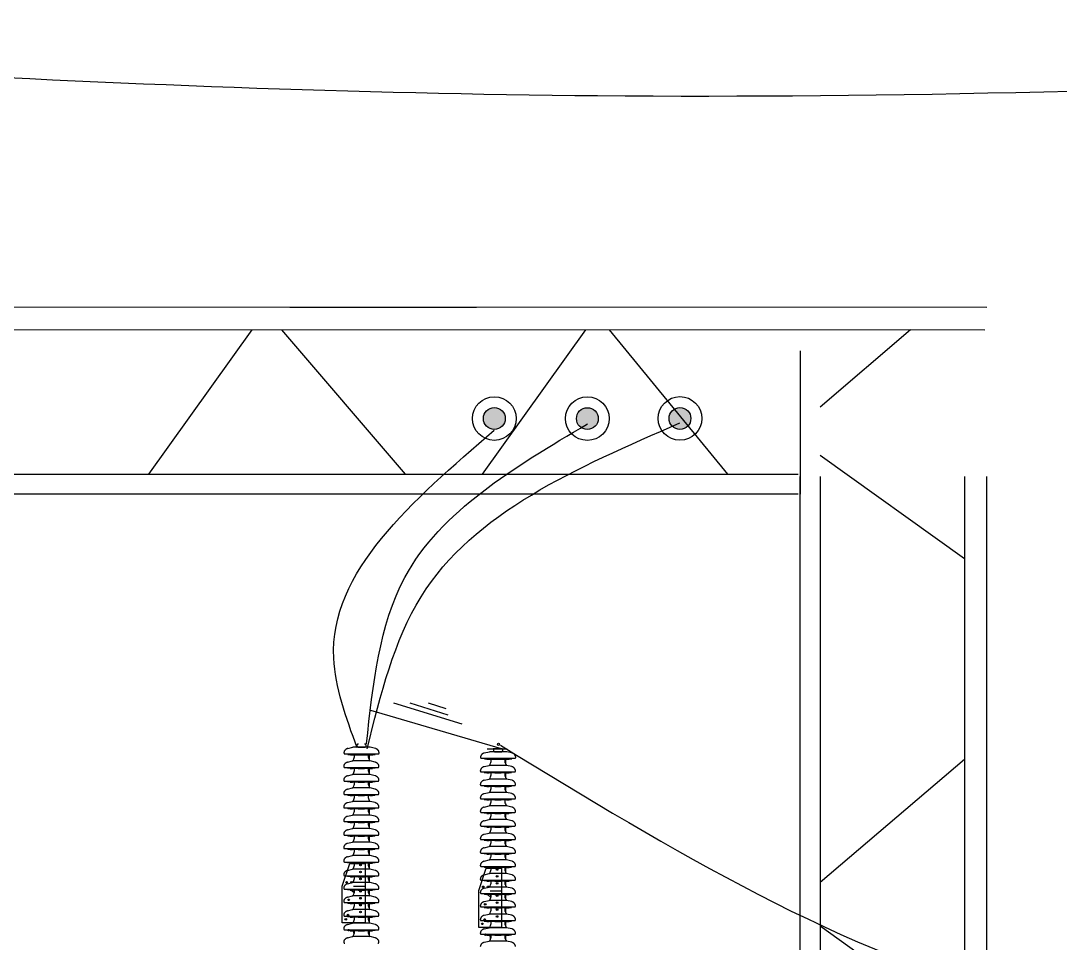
# Model space of a CAD drawing. Header units: inches. Extents: x 20.3 to 71.4, y 4.5 to 37.9.
# Drawn here: x 37.14 to 42.15, y 21.61 to 26.05 of the extents above; entities that cross this region are included whole.
import ezdxf

# ---------------------------------------------------------------- set-up
doc = ezdxf.new("R2010")
doc.units = ezdxf.units.IN
doc.header["$MEASUREMENT"] = 0
doc.linetypes.add('DASHED', pattern=[0.75, 0.5, -0.25])
doc.layers.add('DIM', color=2, linetype='Continuous')
doc.layers.add('medidas', color=3, linetype='Continuous')

msp = doc.modelspace()

# ---------------------------------------------------------------- hatches: boundary and pattern name
at = {"layer": 'DIM'}
h = msp.add_hatch(color=256, dxfattribs=at)
h.dxf.hatch_style = 1
h.paths.add_polyline_path([(39.47587, 24.13583, 1), (39.37073, 24.13583, 1)])
h = msp.add_hatch(color=256, dxfattribs=at)
h.dxf.hatch_style = 1
h.paths.add_polyline_path([(39.92438, 24.13558, 1), (39.81924, 24.13558, 1)])
h = msp.add_hatch(color=256, dxfattribs=at)
h.dxf.hatch_style = 1
h.paths.add_polyline_path([(40.37067, 24.13629, 1), (40.26553, 24.13629, 1)])

# ---------------------------------------------------------------- linework, layer by layer
at = {"color": 2}
for p, q in [((38.9374, 22.76541), (39.26629, 22.66427)), ((39.01643, 22.76541), (39.19975, 22.70767)), ((39.10504, 22.76541), (39.19002, 22.73796)), ((39.45785, 22.54367), (38.8284, 22.72819)), ((39.38915, 22.54367), (39.48516, 22.54367)), ((38.72972, 22.44869), (38.73956, 22.44869)), ((38.8232, 22.44869), (38.83486, 22.44869)), ((39.38811, 22.4273), (39.39795, 22.4273)), ((39.48159, 22.4273), (39.49325, 22.4273)), ((38.72967, 22.38301), (38.73951, 22.38301)), ((38.82315, 22.38301), (38.83481, 22.38301)), ((39.38806, 22.36162), (39.3979, 22.36162)), ((39.48154, 22.36162), (39.4932, 22.36162)), ((38.72972, 22.31828), (38.73956, 22.31828)), ((38.8232, 22.31828), (38.83486, 22.31828)), ((39.38811, 22.29689), (39.39795, 22.29689)), ((39.48159, 22.29689), (39.49325, 22.29689)), ((38.72972, 22.25356), (38.73956, 22.25356)), ((38.8232, 22.25356), (38.83486, 22.25356)), ((39.38811, 22.23217), (39.39795, 22.23217)), ((39.48159, 22.23217), (39.49325, 22.23217)), ((38.72972, 22.18788), (38.73956, 22.18788)), ((38.8232, 22.18788), (38.83486, 22.18788)), ((39.38811, 22.16649), (39.39795, 22.16649)), ((39.48159, 22.16649), (39.49325, 22.16649)), ((38.72967, 22.12221), (38.73951, 22.12221)), ((38.82315, 22.12221), (38.83481, 22.12221)), ((39.38806, 22.10081), (39.3979, 22.10081)), ((39.48154, 22.10081), (39.4932, 22.10081)), ((38.72972, 22.05748), (38.73956, 22.05748)), ((38.8232, 22.05748), (38.83486, 22.05748)), ((39.38811, 22.03609), (39.39795, 22.03609)), ((39.48159, 22.03609), (39.49325, 22.03609)), ((38.72972, 21.99275), (38.73956, 21.99275)), ((38.8232, 21.99275), (38.83486, 21.99275)), ((39.38811, 21.97136), (39.39795, 21.97136)), ((39.48159, 21.97136), (39.49325, 21.97136)), ((38.72967, 21.92708), (38.73951, 21.92708)), ((38.82315, 21.92708), (38.83481, 21.92708)), ((39.38806, 21.90569), (39.3979, 21.90569)), ((39.48154, 21.90569), (39.4932, 21.90569)), ((38.72972, 21.86235), (38.73956, 21.86235)), ((38.74835, 21.8487), (38.73169, 21.86235)), ((38.74491, 21.8806), (38.80001, 21.8806)), ((38.8232, 21.86235), (38.83486, 21.86235)), ((39.4033, 21.85921), (39.4584, 21.85921)), ((38.72972, 21.79763), (38.73956, 21.79763)), ((38.8232, 21.79763), (38.83486, 21.79763)), ((39.38811, 21.84096), (39.39795, 21.84096)), ((39.40674, 21.82731), (39.39008, 21.84096)), ((39.48159, 21.84096), (39.49325, 21.84096)), ((39.38811, 21.77624), (39.39795, 21.77624)), ((39.48159, 21.77624), (39.49325, 21.77624)), ((38.72972, 21.73195), (38.73956, 21.73195)), ((38.8232, 21.73195), (38.83486, 21.73195)), ((39.38811, 21.71056), (39.39795, 21.71056)), ((39.48159, 21.71056), (39.49325, 21.71056)), ((38.72967, 21.66627), (38.73951, 21.66627)), ((38.74725, 21.65002), (38.74479, 21.66627)), ((38.82315, 21.66627), (38.83481, 21.66627)), ((39.38806, 21.64488), (39.3979, 21.64488)), ((39.40564, 21.62863), (39.40318, 21.64488)), ((39.48154, 21.64488), (39.4932, 21.64488))]:
    msp.add_line(p, q, dxfattribs=at)
at = {"color": 2, "linetype": 'DASHED'}
for p, q in [((38.7166, 22.54496), (38.74139, 22.55074)), ((38.82503, 22.55201), (38.74139, 22.55201)), ((38.76867, 22.55201), (38.79958, 22.55201)), ((38.84981, 22.54496), (38.82503, 22.55074)), ((38.70305, 22.51914), (38.86337, 22.51914)), ((38.71725, 22.51795), (38.71725, 22.51914)), ((38.71845, 22.51675), (38.84797, 22.51675)), ((38.72944, 22.51556), (38.72944, 22.51675)), ((38.73064, 22.51436), (38.83578, 22.51436)), ((38.76776, 22.51436), (38.79866, 22.51436)), ((38.83697, 22.51556), (38.83697, 22.51675)), ((38.84916, 22.51795), (38.84916, 22.51914)), ((39.36144, 22.49775), (39.52176, 22.49775)), ((39.37499, 22.52357), (39.39978, 22.52935)), ((39.37564, 22.49656), (39.37564, 22.49775)), ((39.37684, 22.49536), (39.50636, 22.49536)), ((39.38783, 22.49417), (39.38783, 22.49536)), ((39.48342, 22.52935), (39.39978, 22.52935)), ((39.41759, 22.54514), (39.45898, 22.54514)), ((39.42706, 22.52935), (39.45797, 22.52935)), ((39.5082, 22.52357), (39.48342, 22.52935)), ((39.49536, 22.49417), (39.49536, 22.49536)), ((39.50755, 22.49656), (39.50755, 22.49775)), ((38.70213, 22.45347), (38.86246, 22.45347)), ((38.71569, 22.47928), (38.74047, 22.48506)), ((38.71634, 22.45227), (38.71634, 22.45347)), ((38.71753, 22.45108), (38.84705, 22.45108)), ((38.72853, 22.44988), (38.72853, 22.45108)), ((38.8232, 22.44869), (38.73956, 22.44869)), ((38.82411, 22.48506), (38.74047, 22.48506)), ((38.76684, 22.44869), (38.79774, 22.44869)), ((38.8489, 22.47928), (38.82411, 22.48506)), ((38.83606, 22.44988), (38.83606, 22.45108)), ((38.84825, 22.45227), (38.84825, 22.45347)), ((39.37408, 22.45789), (39.39886, 22.46367)), ((39.38903, 22.49297), (39.49417, 22.49297)), ((39.4825, 22.46367), (39.39886, 22.46367)), ((39.42615, 22.49297), (39.45705, 22.49297)), ((39.50729, 22.45789), (39.4825, 22.46367)), ((38.71564, 22.4136), (38.74042, 22.41939)), ((38.82406, 22.41939), (38.74042, 22.41939)), ((38.84885, 22.4136), (38.82406, 22.41939)), ((39.36052, 22.43208), (39.52085, 22.43208)), ((39.37403, 22.39221), (39.39881, 22.39799)), ((39.37473, 22.43088), (39.37473, 22.43208)), ((39.37592, 22.42969), (39.50544, 22.42969)), ((39.38692, 22.42849), (39.38692, 22.42969)), ((39.48159, 22.4273), (39.39795, 22.4273)), ((39.48245, 22.39799), (39.39881, 22.39799)), ((39.42523, 22.4273), (39.45613, 22.4273)), ((39.50724, 22.39221), (39.48245, 22.39799)), ((39.49445, 22.42849), (39.49445, 22.42969)), ((39.50664, 22.43088), (39.50664, 22.43208)), ((38.70208, 22.38779), (38.86241, 22.38779)), ((38.71569, 22.34888), (38.74047, 22.35466)), ((38.71629, 22.38659), (38.71629, 22.38779)), ((38.71748, 22.3854), (38.84701, 22.3854)), ((38.72848, 22.3842), (38.72848, 22.3854)), ((38.82315, 22.38301), (38.73951, 22.38301)), ((38.82411, 22.35466), (38.74047, 22.35466)), ((38.76679, 22.38301), (38.7977, 22.38301)), ((38.8489, 22.34888), (38.82411, 22.35466)), ((38.83601, 22.3842), (38.83601, 22.3854)), ((38.8482, 22.38659), (38.8482, 22.38779)), ((39.36047, 22.3664), (39.5208, 22.3664)), ((39.37468, 22.3652), (39.37468, 22.3664)), ((39.37587, 22.36401), (39.5054, 22.36401)), ((39.38687, 22.36281), (39.38687, 22.36401)), ((39.48154, 22.36162), (39.3979, 22.36162)), ((39.42518, 22.36162), (39.45609, 22.36162)), ((39.4944, 22.36281), (39.4944, 22.36401)), ((39.50659, 22.3652), (39.50659, 22.3664)), ((38.70213, 22.32306), (38.86246, 22.32306)), ((38.71634, 22.32187), (38.71634, 22.32306)), ((38.71753, 22.32067), (38.84705, 22.32067)), ((38.72853, 22.31948), (38.72853, 22.32067)), ((38.8232, 22.31828), (38.73956, 22.31828)), ((38.76684, 22.31828), (38.79774, 22.31828)), ((38.83606, 22.31948), (38.83606, 22.32067)), ((38.84825, 22.32187), (38.84825, 22.32306)), ((39.36052, 22.30167), (39.52085, 22.30167)), ((39.37408, 22.32749), (39.39886, 22.33327)), ((39.37473, 22.30048), (39.37473, 22.30167)), ((39.37592, 22.29928), (39.50544, 22.29928)), ((39.38692, 22.29809), (39.38692, 22.29928)), ((39.48159, 22.29689), (39.39795, 22.29689)), ((39.4825, 22.33327), (39.39886, 22.33327)), ((39.42523, 22.29689), (39.45613, 22.29689)), ((39.50729, 22.32749), (39.4825, 22.33327)), ((39.49445, 22.29809), (39.49445, 22.29928)), ((39.50664, 22.30048), (39.50664, 22.30167)), ((38.70213, 22.25834), (38.86246, 22.25834)), ((38.71569, 22.28415), (38.74047, 22.28994)), ((38.71634, 22.25714), (38.71634, 22.25834)), ((38.71753, 22.25595), (38.84705, 22.25595)), ((38.72853, 22.25475), (38.72853, 22.25595)), ((38.8232, 22.25356), (38.73956, 22.25356)), ((38.82411, 22.28994), (38.74047, 22.28994)), ((38.76684, 22.25356), (38.79774, 22.25356)), ((38.8489, 22.28415), (38.82411, 22.28994)), ((38.83606, 22.25475), (38.83606, 22.25595)), ((38.84825, 22.25714), (38.84825, 22.25834)), ((39.37408, 22.26276), (39.39886, 22.26854)), ((39.4825, 22.26854), (39.39886, 22.26854)), ((39.50729, 22.26276), (39.4825, 22.26854)), ((38.71569, 22.21848), (38.74047, 22.22426)), ((38.82411, 22.22426), (38.74047, 22.22426)), ((38.8489, 22.21848), (38.82411, 22.22426)), ((39.36052, 22.23695), (39.52085, 22.23695)), ((39.37408, 22.19709), (39.39886, 22.20287)), ((39.37473, 22.23575), (39.37473, 22.23695)), ((39.37592, 22.23456), (39.50544, 22.23456)), ((39.38692, 22.23336), (39.38692, 22.23456)), ((39.48159, 22.23217), (39.39795, 22.23217)), ((39.4825, 22.20287), (39.39886, 22.20287)), ((39.42523, 22.23217), (39.45613, 22.23217)), ((39.50729, 22.19709), (39.4825, 22.20287)), ((39.49445, 22.23336), (39.49445, 22.23456)), ((39.50664, 22.23575), (39.50664, 22.23695)), ((38.70213, 22.19266), (38.86246, 22.19266)), ((38.71564, 22.1528), (38.74042, 22.15858)), ((38.71634, 22.19147), (38.71634, 22.19266)), ((38.71753, 22.19027), (38.84705, 22.19027)), ((38.72853, 22.18908), (38.72853, 22.19027)), ((38.8232, 22.18788), (38.73956, 22.18788)), ((38.82406, 22.15858), (38.74042, 22.15858)), ((38.76684, 22.18788), (38.79774, 22.18788)), ((38.84885, 22.1528), (38.82406, 22.15858)), ((38.83606, 22.18908), (38.83606, 22.19027)), ((38.84825, 22.19147), (38.84825, 22.19266)), ((39.36052, 22.17127), (39.52085, 22.17127)), ((39.37473, 22.17008), (39.37473, 22.17127)), ((39.37592, 22.16888), (39.50544, 22.16888)), ((39.38692, 22.16769), (39.38692, 22.16888)), ((39.48159, 22.16649), (39.39795, 22.16649)), ((39.42523, 22.16649), (39.45613, 22.16649)), ((39.49445, 22.16769), (39.49445, 22.16888)), ((39.50664, 22.17008), (39.50664, 22.17127)), ((38.70208, 22.12698), (38.86241, 22.12698)), ((38.71629, 22.12579), (38.71629, 22.12698)), ((38.71748, 22.1246), (38.84701, 22.1246)), ((38.72848, 22.1234), (38.72848, 22.1246)), ((38.82315, 22.12221), (38.73951, 22.12221)), ((38.76679, 22.12221), (38.7977, 22.12221)), ((38.83601, 22.1234), (38.83601, 22.1246)), ((38.8482, 22.12579), (38.8482, 22.12698)), ((39.36047, 22.10559), (39.5208, 22.10559)), ((39.37403, 22.13141), (39.39881, 22.13719)), ((39.37468, 22.1044), (39.37468, 22.10559)), ((39.37587, 22.1032), (39.5054, 22.1032)), ((39.38687, 22.10201), (39.38687, 22.1032)), ((39.48154, 22.10081), (39.3979, 22.10081)), ((39.48245, 22.13719), (39.39881, 22.13719)), ((39.42518, 22.10081), (39.45609, 22.10081)), ((39.50724, 22.13141), (39.48245, 22.13719)), ((39.4944, 22.10201), (39.4944, 22.1032)), ((39.50659, 22.1044), (39.50659, 22.10559)), ((38.70213, 22.06226), (38.86246, 22.06226)), ((38.71569, 22.08807), (38.74047, 22.09386)), ((38.71634, 22.06106), (38.71634, 22.06226)), ((38.71753, 22.05987), (38.84705, 22.05987)), ((38.72853, 22.05868), (38.72853, 22.05987)), ((38.8232, 22.05748), (38.73956, 22.05748)), ((38.82411, 22.09386), (38.74047, 22.09386)), ((38.76684, 22.05748), (38.79774, 22.05748)), ((38.8489, 22.08807), (38.82411, 22.09386)), ((38.83606, 22.05868), (38.83606, 22.05987)), ((38.84825, 22.06106), (38.84825, 22.06226)), ((39.37408, 22.06668), (39.39886, 22.07247)), ((39.4825, 22.07247), (39.39886, 22.07247)), ((39.50729, 22.06668), (39.4825, 22.07247)), ((38.70213, 21.99753), (38.86246, 21.99753)), ((38.71569, 22.02335), (38.74047, 22.02913)), ((38.71634, 21.99634), (38.71634, 21.99753)), ((38.71753, 21.99514), (38.84705, 21.99514)), ((38.72853, 21.99395), (38.72853, 21.99514)), ((38.82411, 22.02913), (38.74047, 22.02913)), ((38.8489, 22.02335), (38.82411, 22.02913)), ((38.83606, 21.99395), (38.83606, 21.99514)), ((38.84825, 21.99634), (38.84825, 21.99753)), ((39.36052, 22.04087), (39.52085, 22.04087)), ((39.37408, 22.00196), (39.39886, 22.00774)), ((39.37473, 22.03967), (39.37473, 22.04087)), ((39.37592, 22.03848), (39.50544, 22.03848)), ((39.38692, 22.03728), (39.38692, 22.03848)), ((39.48159, 22.03609), (39.39795, 22.03609)), ((39.4825, 22.00774), (39.39886, 22.00774)), ((39.42523, 22.03609), (39.45613, 22.03609)), ((39.50729, 22.00196), (39.4825, 22.00774)), ((39.49445, 22.03728), (39.49445, 22.03848)), ((39.50664, 22.03967), (39.50664, 22.04087)), ((38.71564, 21.95767), (38.74042, 21.96345)), ((38.8232, 21.99275), (38.73956, 21.99275)), ((38.82406, 21.96345), (38.74042, 21.96345)), ((38.76684, 21.99275), (38.79774, 21.99275)), ((38.84885, 21.95767), (38.82406, 21.96345)), ((39.36052, 21.97614), (39.52085, 21.97614)), ((39.37473, 21.97495), (39.37473, 21.97614)), ((39.37592, 21.97375), (39.50544, 21.97375)), ((39.38692, 21.97256), (39.38692, 21.97375)), ((39.48159, 21.97136), (39.39795, 21.97136)), ((39.42523, 21.97136), (39.45613, 21.97136)), ((39.49445, 21.97256), (39.49445, 21.97375)), ((39.50664, 21.97495), (39.50664, 21.97614)), ((38.70208, 21.93186), (38.86241, 21.93186)), ((38.71569, 21.89295), (38.74047, 21.89873)), ((38.71629, 21.93066), (38.71629, 21.93186)), ((38.71748, 21.92947), (38.84701, 21.92947)), ((38.72848, 21.92827), (38.72848, 21.92947)), ((38.82315, 21.92708), (38.73951, 21.92708)), ((38.82411, 21.89873), (38.74047, 21.89873)), ((38.76679, 21.92708), (38.7977, 21.92708)), ((38.8489, 21.89295), (38.82411, 21.89873)), ((38.83601, 21.92827), (38.83601, 21.92947)), ((38.8482, 21.93066), (38.8482, 21.93186)), ((39.36047, 21.91047), (39.5208, 21.91047)), ((39.37403, 21.93628), (39.39881, 21.94206)), ((39.37468, 21.90927), (39.37468, 21.91047)), ((39.37587, 21.90808), (39.5054, 21.90808)), ((39.38687, 21.90688), (39.38687, 21.90808)), ((39.48154, 21.90569), (39.3979, 21.90569)), ((39.48245, 21.94206), (39.39881, 21.94206)), ((39.42518, 21.90569), (39.45609, 21.90569)), ((39.50724, 21.93628), (39.48245, 21.94206)), ((39.4944, 21.90688), (39.4944, 21.90808)), ((39.50659, 21.90927), (39.50659, 21.91047)), ((38.70213, 21.86713), (38.86246, 21.86713)), ((38.71634, 21.86594), (38.71634, 21.86713)), ((38.71753, 21.86474), (38.84705, 21.86474)), ((38.72853, 21.86355), (38.72853, 21.86474)), ((38.8232, 21.86235), (38.73956, 21.86235)), ((38.76684, 21.86235), (38.79774, 21.86235)), ((38.83606, 21.86355), (38.83606, 21.86474)), ((38.84825, 21.86594), (38.84825, 21.86713)), ((39.36052, 21.84574), (39.52085, 21.84574)), ((39.37408, 21.87156), (39.39886, 21.87734)), ((39.37473, 21.84455), (39.37473, 21.84574)), ((39.4825, 21.87734), (39.39886, 21.87734)), ((39.50729, 21.87156), (39.4825, 21.87734)), ((39.50664, 21.84455), (39.50664, 21.84574)), ((38.70213, 21.80241), (38.86246, 21.80241)), ((38.71569, 21.82822), (38.74047, 21.834)), ((38.71634, 21.80121), (38.71634, 21.80241)), ((38.71753, 21.80002), (38.84705, 21.80002)), ((38.72853, 21.79882), (38.72853, 21.80002)), ((38.8232, 21.79763), (38.73956, 21.79763)), ((38.82411, 21.834), (38.74047, 21.834)), ((38.76684, 21.79763), (38.79774, 21.79763)), ((38.8489, 21.82822), (38.82411, 21.834)), ((38.83606, 21.79882), (38.83606, 21.80002)), ((38.84825, 21.80121), (38.84825, 21.80241)), ((39.37408, 21.80683), (39.39886, 21.81261)), ((39.37592, 21.84335), (39.50544, 21.84335)), ((39.38692, 21.84216), (39.38692, 21.84335)), ((39.48159, 21.84096), (39.39795, 21.84096)), ((39.4825, 21.81261), (39.39886, 21.81261)), ((39.42523, 21.84096), (39.45613, 21.84096)), ((39.50729, 21.80683), (39.4825, 21.81261)), ((39.49445, 21.84216), (39.49445, 21.84335)), ((38.71569, 21.76255), (38.74047, 21.76833)), ((38.82411, 21.76833), (38.74047, 21.76833)), ((38.8489, 21.76255), (38.82411, 21.76833)), ((39.36052, 21.78102), (39.52085, 21.78102)), ((39.37408, 21.74115), (39.39886, 21.74694)), ((39.37473, 21.77982), (39.37473, 21.78102)), ((39.37592, 21.77863), (39.50544, 21.77863)), ((39.38692, 21.77743), (39.38692, 21.77863)), ((39.48159, 21.77624), (39.39795, 21.77624)), ((39.4825, 21.74694), (39.39886, 21.74694)), ((39.42523, 21.77624), (39.45613, 21.77624)), ((39.50729, 21.74115), (39.4825, 21.74694)), ((39.49445, 21.77743), (39.49445, 21.77863)), ((39.50664, 21.77982), (39.50664, 21.78102)), ((38.70213, 21.73673), (38.86246, 21.73673)), ((38.71564, 21.69687), (38.74042, 21.70265)), ((38.71634, 21.73554), (38.71634, 21.73673)), ((38.71753, 21.73434), (38.84705, 21.73434)), ((38.72853, 21.73315), (38.72853, 21.73434)), ((38.8232, 21.73195), (38.73956, 21.73195)), ((38.82406, 21.70265), (38.74042, 21.70265)), ((38.76684, 21.73195), (38.79774, 21.73195)), ((38.84885, 21.69687), (38.82406, 21.70265)), ((38.83606, 21.73315), (38.83606, 21.73434)), ((38.84825, 21.73554), (38.84825, 21.73673)), ((39.36052, 21.71534), (39.52085, 21.71534)), ((39.37473, 21.71414), (39.37473, 21.71534)), ((39.37592, 21.71295), (39.50544, 21.71295)), ((39.38692, 21.71175), (39.38692, 21.71295)), ((39.48159, 21.71056), (39.39795, 21.71056)), ((39.42523, 21.71056), (39.45613, 21.71056)), ((39.49445, 21.71175), (39.49445, 21.71295)), ((39.50664, 21.71414), (39.50664, 21.71534)), ((38.70208, 21.67105), (38.86241, 21.67105)), ((38.71629, 21.66986), (38.71629, 21.67105)), ((38.71748, 21.66866), (38.84701, 21.66866)), ((38.72848, 21.66747), (38.72848, 21.66866)), ((38.82315, 21.66627), (38.73951, 21.66627)), ((38.76679, 21.66627), (38.7977, 21.66627)), ((38.83601, 21.66747), (38.83601, 21.66866)), ((38.8482, 21.66986), (38.8482, 21.67105)), ((39.36047, 21.64966), (39.5208, 21.64966)), ((39.37403, 21.67548), (39.39881, 21.68126)), ((39.37468, 21.64847), (39.37468, 21.64966)), ((39.37587, 21.64727), (39.5054, 21.64727)), ((39.38687, 21.64608), (39.38687, 21.64727)), ((39.48154, 21.64488), (39.3979, 21.64488)), ((39.48245, 21.68126), (39.39881, 21.68126)), ((39.42518, 21.64488), (39.45609, 21.64488)), ((39.50724, 21.67548), (39.48245, 21.68126)), ((39.4944, 21.64608), (39.4944, 21.64727)), ((39.50659, 21.64847), (39.50659, 21.64966)), ((38.71569, 21.63214), (38.74047, 21.63792)), ((38.82411, 21.63792), (38.74047, 21.63792)), ((38.8489, 21.63214), (38.82411, 21.63792)), ((39.37408, 21.61075), (39.39886, 21.61653)), ((39.4825, 21.61653), (39.39886, 21.61653)), ((39.50729, 21.61075), (39.4825, 21.61653))]:
    msp.add_line(p, q, dxfattribs=at)
at = {"color": 2}
for points in [[(38.74789, 22.51436), (38.74789, 22.51914)], [(38.81958, 22.51914), (38.81958, 22.51675)], [(38.81958, 22.51436), (38.81958, 22.49062)], [(39.40628, 22.49297), (39.40628, 22.49775)], [(39.47797, 22.49775), (39.47797, 22.49536)], [(38.81958, 22.45347), (38.81958, 22.45108)], [(38.81958, 22.44869), (38.81958, 22.42495)], [(39.47797, 22.49297), (39.47797, 22.46923)], [(39.47797, 22.43208), (39.47797, 22.42969)], [(39.47797, 22.4273), (39.47797, 22.40356)], [(38.74789, 22.3854), (38.74789, 22.38779)], [(38.81958, 22.38779), (38.81958, 22.3854)], [(38.81958, 22.38301), (38.81958, 22.36022)], [(39.40628, 22.36401), (39.40628, 22.3664)], [(39.47797, 22.3664), (39.47797, 22.36401)], [(39.47797, 22.36162), (39.47797, 22.33883)], [(38.81958, 22.25356), (38.81958, 22.22982)], [(39.47797, 22.23217), (39.47797, 22.20843)], [(38.81958, 22.18788), (38.81958, 22.16414)], [(39.47797, 22.16649), (39.47797, 22.14275)], [(38.81958, 22.12221), (38.81958, 22.09942)], [(39.47797, 22.10081), (39.47797, 22.07803)], [(38.81958, 22.06226), (38.81958, 22.03469)], [(38.81958, 21.99753), (38.81958, 21.99514)], [(39.47797, 22.04087), (39.47797, 22.0133)], [(38.81958, 21.99275), (38.81958, 21.96902)], [(39.47797, 21.97614), (39.47797, 21.97375)], [(39.47797, 21.97136), (39.47797, 21.94762)], [(38.81958, 21.93186), (38.81958, 21.92947)], [(38.81958, 21.92708), (38.81958, 21.90429)], [(39.47797, 21.91047), (39.47797, 21.90808)], [(39.47797, 21.90569), (39.47797, 21.8829)], [(38.74789, 21.84748), (38.74789, 21.86235)], [(38.81958, 21.86235), (38.81958, 21.83956)], [(38.81958, 21.79763), (38.81958, 21.77389)], [(39.40628, 21.82608), (39.40628, 21.84096)], [(39.47797, 21.84096), (39.47797, 21.81817)], [(39.47797, 21.77624), (39.47797, 21.7525)], [(38.81958, 21.73195), (38.81958, 21.70821)], [(39.47797, 21.71056), (39.47797, 21.68682)], [(38.81958, 21.67105), (38.81958, 21.66866)], [(38.81958, 21.66627), (38.81958, 21.64349)], [(39.47797, 21.64966), (39.47797, 21.64727)], [(39.47797, 21.64488), (39.47797, 21.62209)]]:
    msp.add_lwpolyline(points, dxfattribs=at)
for points in [[(38.72621, 21.98988), (38.80001, 21.98988), (38.80001, 21.70386), (38.69008, 21.70386), (38.69008, 21.88151)], [(39.3846, 21.96849), (39.4584, 21.96849), (39.4584, 21.68247), (39.34847, 21.68247), (39.34847, 21.86011)]]:
    msp.add_lwpolyline(points, close=True, dxfattribs=at)
for centre, radius in [((39.44356, 22.5649), 0.00509), ((38.77837, 21.98336), 0.0038), ((38.77837, 21.9499), 0.0038), ((39.43675, 21.96196), 0.0038), ((38.71109, 21.8996), 0.0038), ((38.73499, 21.89972), 0.0038), ((38.77837, 21.91644), 0.0038), ((39.43675, 21.92851), 0.0038), ((39.43675, 21.89505), 0.0038), ((38.77837, 21.8567), 0.0038), ((39.36948, 21.87821), 0.0038), ((39.39338, 21.87832), 0.0038), ((38.72101, 21.81561), 0.0038), ((38.77837, 21.82325), 0.0038), ((39.3794, 21.79422), 0.0038), ((39.43675, 21.83531), 0.0038), ((39.43675, 21.80185), 0.0038), ((38.71825, 21.742), 0.0038), ((38.77837, 21.78979), 0.0038), ((38.77837, 21.75633), 0.0038), ((39.43675, 21.7684), 0.0038), ((38.70733, 21.72097), 0.0038), ((39.36572, 21.69957), 0.0038), ((39.37664, 21.7206), 0.0038), ((39.43675, 21.73494), 0.0038), ((38.72162, 21.66925), 0.0038), ((39.38001, 21.64786), 0.0038)]:
    msp.add_circle(centre, radius, dxfattribs=at)
at = {"color": 2, "linetype": 'DASHED'}
for centre, radius, start, end in [((38.76776, 22.55916), 0.00721, 82.7047, 277.2953), ((38.79866, 22.55916), 0.00721, 262.7047, 97.2953), ((38.70305, 22.52392), 0.00478, 173.28208, 270), ((38.72203, 22.52169), 0.0239, 103.13002, 173.28208), ((38.71845, 22.51795), 0.00119, 180, 270), ((38.73064, 22.51556), 0.00119, 180, 270), ((38.83578, 22.51556), 0.00119, 270, 0), ((38.84797, 22.51795), 0.00119, 270, 0), ((38.84439, 22.52169), 0.0239, 6.71792, 76.86998), ((38.86337, 22.52392), 0.00478, 270, 6.71792), ((39.36144, 22.50253), 0.00478, 173.28208, 270), ((39.38042, 22.50029), 0.0239, 103.13002, 173.28208), ((39.37684, 22.49656), 0.00119, 180, 270), ((39.42615, 22.5365), 0.00721, 82.7047, 277.2953), ((39.45705, 22.5365), 0.00721, 262.7047, 97.2953), ((39.50636, 22.49656), 0.00119, 270, 0), ((39.50278, 22.50029), 0.0239, 6.71792, 76.86998), ((39.52176, 22.50253), 0.00478, 270, 6.71792), ((38.70213, 22.45825), 0.00478, 173.28208, 270), ((38.72112, 22.45601), 0.0239, 103.13002, 173.28208), ((38.71753, 22.45227), 0.00119, 180, 270), ((38.72972, 22.44988), 0.00119, 180, 270), ((38.83486, 22.44988), 0.00119, 270, 0), ((38.84705, 22.45227), 0.00119, 270, 0), ((38.84347, 22.45601), 0.0239, 6.71792, 76.86998), ((38.86246, 22.45825), 0.00478, 270, 6.71792), ((39.37951, 22.43462), 0.0239, 103.13002, 173.28208), ((39.38903, 22.49417), 0.00119, 180, 270), ((39.49417, 22.49417), 0.00119, 270, 0), ((39.50186, 22.43462), 0.0239, 6.71792, 76.86998), ((38.72107, 22.39033), 0.0239, 103.13002, 173.28208), ((38.84342, 22.39033), 0.0239, 6.71792, 76.86998), ((39.36052, 22.43685), 0.00478, 173.28208, 270), ((39.37592, 22.43088), 0.00119, 180, 270), ((39.38811, 22.42849), 0.00119, 180, 270), ((39.49325, 22.42849), 0.00119, 270, 0), ((39.50544, 22.43088), 0.00119, 270, 0), ((39.52085, 22.43685), 0.00478, 270, 6.71792), ((38.70208, 22.39257), 0.00478, 173.28208, 270), ((38.72112, 22.32561), 0.0239, 103.13002, 173.28208), ((38.71748, 22.38659), 0.00119, 180, 270), ((38.72967, 22.3842), 0.00119, 180, 270), ((38.83481, 22.3842), 0.00119, 270, 0), ((38.84701, 22.38659), 0.00119, 270, 0), ((38.84347, 22.32561), 0.0239, 6.71792, 76.86998), ((38.86241, 22.39257), 0.00478, 270, 6.71792), ((39.36047, 22.37118), 0.00478, 173.28208, 270), ((39.37946, 22.36894), 0.0239, 103.13002, 173.28208), ((39.37587, 22.3652), 0.00119, 180, 270), ((39.38806, 22.36281), 0.00119, 180, 270), ((39.4932, 22.36281), 0.00119, 270, 0), ((39.5054, 22.3652), 0.00119, 270, 0), ((39.50181, 22.36894), 0.0239, 6.71792, 76.86998), ((39.5208, 22.37118), 0.00478, 270, 6.71792), ((38.70213, 22.32784), 0.00478, 173.28208, 270), ((38.71753, 22.32187), 0.00119, 180, 270), ((38.72972, 22.31948), 0.00119, 180, 270), ((38.83486, 22.31948), 0.00119, 270, 0), ((38.84705, 22.32187), 0.00119, 270, 0), ((38.86246, 22.32784), 0.00478, 270, 6.71792), ((39.36052, 22.30645), 0.00478, 173.28208, 270), ((39.37951, 22.30422), 0.0239, 103.13002, 173.28208), ((39.37592, 22.30048), 0.00119, 180, 270), ((39.38811, 22.29809), 0.00119, 180, 270), ((39.49325, 22.29809), 0.00119, 270, 0), ((39.50544, 22.30048), 0.00119, 270, 0), ((39.50186, 22.30422), 0.0239, 6.71792, 76.86998), ((39.52085, 22.30645), 0.00478, 270, 6.71792), ((38.70213, 22.26312), 0.00478, 173.28208, 270), ((38.72112, 22.26088), 0.0239, 103.13002, 173.28208), ((38.71753, 22.25714), 0.00119, 180, 270), ((38.72972, 22.25475), 0.00119, 180, 270), ((38.83486, 22.25475), 0.00119, 270, 0), ((38.84705, 22.25714), 0.00119, 270, 0), ((38.84347, 22.26088), 0.0239, 6.71792, 76.86998), ((38.86246, 22.26312), 0.00478, 270, 6.71792), ((39.37951, 22.23949), 0.0239, 103.13002, 173.28208), ((39.50186, 22.23949), 0.0239, 6.71792, 76.86998), ((38.70213, 22.19744), 0.00478, 173.28208, 270), ((38.72112, 22.1952), 0.0239, 103.13002, 173.28208), ((38.84347, 22.1952), 0.0239, 6.71792, 76.86998), ((38.86246, 22.19744), 0.00478, 270, 6.71792), ((39.36052, 22.24173), 0.00478, 173.28208, 270), ((39.37951, 22.17381), 0.0239, 103.13002, 173.28208), ((39.37592, 22.23575), 0.00119, 180, 270), ((39.38811, 22.23336), 0.00119, 180, 270), ((39.49325, 22.23336), 0.00119, 270, 0), ((39.50544, 22.23575), 0.00119, 270, 0), ((39.50186, 22.17381), 0.0239, 6.71792, 76.86998), ((39.52085, 22.24173), 0.00478, 270, 6.71792), ((38.72107, 22.12953), 0.0239, 103.13002, 173.28208), ((38.71753, 22.19147), 0.00119, 180, 270), ((38.72972, 22.18908), 0.00119, 180, 270), ((38.83486, 22.18908), 0.00119, 270, 0), ((38.84705, 22.19147), 0.00119, 270, 0), ((38.84342, 22.12953), 0.0239, 6.71792, 76.86998), ((39.36052, 22.17605), 0.00478, 173.28208, 270), ((39.37592, 22.17008), 0.00119, 180, 270), ((39.38811, 22.16769), 0.00119, 180, 270), ((39.49325, 22.16769), 0.00119, 270, 0), ((39.50544, 22.17008), 0.00119, 270, 0), ((39.52085, 22.17605), 0.00478, 270, 6.71792), ((38.70208, 22.13176), 0.00478, 173.28208, 270), ((38.71748, 22.12579), 0.00119, 180, 270), ((38.72967, 22.1234), 0.00119, 180, 270), ((38.83481, 22.1234), 0.00119, 270, 0), ((38.84701, 22.12579), 0.00119, 270, 0), ((38.86241, 22.13176), 0.00478, 270, 6.71792), ((39.36047, 22.11037), 0.00478, 173.28208, 270), ((39.37946, 22.10814), 0.0239, 103.13002, 173.28208), ((39.37587, 22.1044), 0.00119, 180, 270), ((39.38806, 22.10201), 0.00119, 180, 270), ((39.4932, 22.10201), 0.00119, 270, 0), ((39.5054, 22.1044), 0.00119, 270, 0), ((39.50181, 22.10814), 0.0239, 6.71792, 76.86998), ((39.5208, 22.11037), 0.00478, 270, 6.71792), ((38.70213, 22.06704), 0.00478, 173.28208, 270), ((38.72112, 22.0648), 0.0239, 103.13002, 173.28208), ((38.71753, 22.06106), 0.00119, 180, 270), ((38.72972, 22.05868), 0.00119, 180, 270), ((38.83486, 22.05868), 0.00119, 270, 0), ((38.84705, 22.06106), 0.00119, 270, 0), ((38.84347, 22.0648), 0.0239, 6.71792, 76.86998), ((38.86246, 22.06704), 0.00478, 270, 6.71792), ((39.36052, 22.04565), 0.00478, 173.28208, 270), ((39.37951, 22.04341), 0.0239, 103.13002, 173.28208), ((39.50186, 22.04341), 0.0239, 6.71792, 76.86998), ((39.52085, 22.04565), 0.00478, 270, 6.71792), ((38.70213, 22.00231), 0.00478, 173.28208, 270), ((38.72112, 22.00008), 0.0239, 103.13002, 173.28208), ((38.71753, 21.99634), 0.00119, 180, 270), ((38.84705, 21.99634), 0.00119, 270, 0), ((38.84347, 22.00008), 0.0239, 6.71792, 76.86998), ((38.86246, 22.00231), 0.00478, 270, 6.71792), ((39.37951, 21.97869), 0.0239, 103.13002, 173.28208), ((39.37592, 22.03967), 0.00119, 180, 270), ((39.38811, 22.03728), 0.00119, 180, 270), ((39.49325, 22.03728), 0.00119, 270, 0), ((39.50544, 22.03967), 0.00119, 270, 0), ((39.50186, 21.97869), 0.0239, 6.71792, 76.86998), ((38.72107, 21.9344), 0.0239, 103.13002, 173.28208), ((38.72972, 21.99395), 0.00119, 180, 270), ((38.83486, 21.99395), 0.00119, 270, 0), ((38.84342, 21.9344), 0.0239, 6.71792, 76.86998), ((39.36052, 21.98092), 0.00478, 173.28208, 270), ((39.37592, 21.97495), 0.00119, 180, 270), ((39.38811, 21.97256), 0.00119, 180, 270), ((39.49325, 21.97256), 0.00119, 270, 0), ((39.50544, 21.97495), 0.00119, 270, 0), ((39.52085, 21.98092), 0.00478, 270, 6.71792), ((38.70208, 21.93664), 0.00478, 173.28208, 270), ((38.71748, 21.93066), 0.00119, 180, 270), ((38.72967, 21.92827), 0.00119, 180, 270), ((38.83481, 21.92827), 0.00119, 270, 0), ((38.84701, 21.93066), 0.00119, 270, 0), ((38.86241, 21.93664), 0.00478, 270, 6.71792), ((39.36047, 21.91525), 0.00478, 173.28208, 270), ((39.37946, 21.91301), 0.0239, 103.13002, 173.28208), ((39.37587, 21.90927), 0.00119, 180, 270), ((39.38806, 21.90688), 0.00119, 180, 270), ((39.4932, 21.90688), 0.00119, 270, 0), ((39.5054, 21.90927), 0.00119, 270, 0), ((39.50181, 21.91301), 0.0239, 6.71792, 76.86998), ((39.5208, 21.91525), 0.00478, 270, 6.71792), ((38.70213, 21.87191), 0.00478, 173.28208, 270), ((38.72112, 21.86968), 0.0239, 103.13002, 173.28208), ((38.71753, 21.86594), 0.00119, 180, 270), ((38.72972, 21.86355), 0.00119, 180, 270), ((38.83486, 21.86355), 0.00119, 270, 0), ((38.84705, 21.86594), 0.00119, 270, 0), ((38.84347, 21.86968), 0.0239, 6.71792, 76.86998), ((38.86246, 21.87191), 0.00478, 270, 6.71792), ((39.36052, 21.85052), 0.00478, 173.28208, 270), ((39.37951, 21.84828), 0.0239, 103.13002, 173.28208), ((39.37592, 21.84455), 0.00119, 180, 270), ((39.50544, 21.84455), 0.00119, 270, 0), ((39.50186, 21.84828), 0.0239, 6.71792, 76.86998), ((39.52085, 21.85052), 0.00478, 270, 6.71792), ((38.70213, 21.80719), 0.00478, 173.28208, 270), ((38.72112, 21.80495), 0.0239, 103.13002, 173.28208), ((38.71753, 21.80121), 0.00119, 180, 270), ((38.72972, 21.79882), 0.00119, 180, 270), ((38.83486, 21.79882), 0.00119, 270, 0), ((38.84705, 21.80121), 0.00119, 270, 0), ((38.84347, 21.80495), 0.0239, 6.71792, 76.86998), ((38.86246, 21.80719), 0.00478, 270, 6.71792), ((39.37951, 21.78356), 0.0239, 103.13002, 173.28208), ((39.38811, 21.84216), 0.00119, 180, 270), ((39.49325, 21.84216), 0.00119, 270, 0), ((39.50186, 21.78356), 0.0239, 6.71792, 76.86998), ((38.72112, 21.73927), 0.0239, 103.13002, 173.28208), ((38.84347, 21.73927), 0.0239, 6.71792, 76.86998), ((39.36052, 21.7858), 0.00478, 173.28208, 270), ((39.37592, 21.77982), 0.00119, 180, 270), ((39.38811, 21.77743), 0.00119, 180, 270), ((39.49325, 21.77743), 0.00119, 270, 0), ((39.50544, 21.77982), 0.00119, 270, 0), ((39.52085, 21.7858), 0.00478, 270, 6.71792), ((38.72107, 21.6736), 0.0239, 103.13002, 173.28208), ((38.70213, 21.74151), 0.00478, 173.28208, 270), ((38.71753, 21.73554), 0.00119, 180, 270), ((38.72972, 21.73315), 0.00119, 180, 270), ((38.83486, 21.73315), 0.00119, 270, 0), ((38.84705, 21.73554), 0.00119, 270, 0), ((38.84342, 21.6736), 0.0239, 6.71792, 76.86998), ((38.86246, 21.74151), 0.00478, 270, 6.71792), ((39.36052, 21.72012), 0.00478, 173.28208, 270), ((39.37951, 21.71788), 0.0239, 103.13002, 173.28208), ((39.37592, 21.71414), 0.00119, 180, 270), ((39.38811, 21.71175), 0.00119, 180, 270), ((39.49325, 21.71175), 0.00119, 270, 0), ((39.50544, 21.71414), 0.00119, 270, 0), ((39.50186, 21.71788), 0.0239, 6.71792, 76.86998), ((39.52085, 21.72012), 0.00478, 270, 6.71792), ((38.70208, 21.67583), 0.00478, 173.28208, 270), ((38.71748, 21.66986), 0.00119, 180, 270), ((38.72967, 21.66747), 0.00119, 180, 270), ((38.83481, 21.66747), 0.00119, 270, 0), ((38.84701, 21.66986), 0.00119, 270, 0), ((38.86241, 21.67583), 0.00478, 270, 6.71792), ((39.36047, 21.65444), 0.00478, 173.28208, 270), ((39.37946, 21.6522), 0.0239, 103.13002, 173.28208), ((39.37587, 21.64847), 0.00119, 180, 270), ((39.38806, 21.64608), 0.00119, 180, 270), ((39.4932, 21.64608), 0.00119, 270, 0), ((39.5054, 21.64847), 0.00119, 270, 0), ((39.50181, 21.6522), 0.0239, 6.71792, 76.86998), ((39.5208, 21.65444), 0.00478, 270, 6.71792), ((38.70213, 21.61111), 0.00478, 173.28208, 270), ((38.72112, 21.60887), 0.0239, 103.13002, 173.28208), ((38.84347, 21.60887), 0.0239, 6.71792, 76.86998), ((38.86246, 21.61111), 0.00478, 270, 6.71792), ((39.37951, 21.58748), 0.0239, 103.13002, 173.28208), ((39.50186, 21.58748), 0.0239, 6.71792, 76.86998)]:
    msp.add_arc(centre, radius, start, end, dxfattribs=at)
at = {"color": 2}
for centre, radius, start, end in [((38.72823, 22.50674), 0.0213, 326.87869, 20.96867), ((38.83636, 22.50674), 0.0213, 159.03133, 213.12131), ((38.73294, 22.49584), 0.01315, 304.95769, 356.77432), ((38.72823, 22.44106), 0.0213, 326.87869, 20.96867), ((38.83636, 22.44106), 0.0213, 159.03133, 213.12131), ((38.83165, 22.49584), 0.01315, 183.22568, 235.04231), ((39.39133, 22.47445), 0.01315, 304.95769, 356.77432), ((39.38662, 22.48535), 0.0213, 326.87869, 20.96867), ((39.49475, 22.48535), 0.0213, 159.03133, 213.12131), ((39.49004, 22.47445), 0.01315, 183.22568, 235.04231), ((38.73294, 22.43016), 0.01315, 304.95769, 356.77432), ((38.83165, 22.43016), 0.01315, 183.22568, 235.04231), ((39.39133, 22.40877), 0.01315, 304.95769, 356.77432), ((39.38662, 22.41967), 0.0213, 326.87869, 20.96867), ((39.49475, 22.41967), 0.0213, 159.03133, 213.12131), ((39.49004, 22.40877), 0.01315, 183.22568, 235.04231), ((38.73294, 22.36544), 0.01315, 304.95769, 356.77432), ((38.72823, 22.37634), 0.0213, 326.87869, 18.25153), ((38.83636, 22.37634), 0.0213, 161.74847, 213.12131), ((38.83165, 22.36544), 0.01315, 183.22568, 235.04231), ((39.38662, 22.35495), 0.0213, 326.87869, 18.25153), ((39.49475, 22.35495), 0.0213, 161.74847, 213.12131), ((38.73294, 22.30071), 0.01315, 304.95769, 356.77432), ((38.72823, 22.31161), 0.0213, 326.87869, 18.25153), ((38.83636, 22.31161), 0.0213, 161.74847, 213.12131), ((38.83165, 22.30071), 0.01315, 183.22568, 235.04231), ((39.39133, 22.34405), 0.01315, 304.95769, 356.77432), ((39.38662, 22.29022), 0.0213, 326.87869, 18.25153), ((39.49475, 22.29022), 0.0213, 161.74847, 213.12131), ((39.49004, 22.34405), 0.01315, 183.22568, 235.04231), ((38.72823, 22.24594), 0.0213, 326.87869, 20.96867), ((38.83636, 22.24594), 0.0213, 159.03133, 213.12131), ((39.39133, 22.27932), 0.01315, 304.95769, 356.77432), ((39.49004, 22.27932), 0.01315, 183.22568, 235.04231), ((38.73294, 22.23504), 0.01315, 304.95769, 356.77432), ((38.83165, 22.23504), 0.01315, 183.22568, 235.04231), ((39.39133, 22.21364), 0.01315, 304.95769, 356.77432), ((39.38662, 22.22454), 0.0213, 326.87869, 20.96867), ((39.49475, 22.22454), 0.0213, 159.03133, 213.12131), ((39.49004, 22.21364), 0.01315, 183.22568, 235.04231), ((38.73294, 22.16936), 0.01315, 304.95769, 356.77432), ((38.72823, 22.18026), 0.0213, 326.87869, 20.96867), ((38.83636, 22.18026), 0.0213, 159.03133, 213.12131), ((38.83165, 22.16936), 0.01315, 183.22568, 235.04231), ((39.39133, 22.14797), 0.01315, 304.95769, 356.77432), ((39.38662, 22.15887), 0.0213, 326.87869, 20.96867), ((39.49475, 22.15887), 0.0213, 159.03133, 213.12131), ((39.49004, 22.14797), 0.01315, 183.22568, 235.04231), ((38.73294, 22.10463), 0.01315, 304.95769, 356.77432), ((38.72823, 22.11553), 0.0213, 326.87869, 18.25153), ((38.83636, 22.11553), 0.0213, 161.74847, 213.12131), ((38.83165, 22.10463), 0.01315, 183.22568, 235.04231), ((39.38662, 22.09414), 0.0213, 326.87869, 18.25153), ((39.49475, 22.09414), 0.0213, 161.74847, 213.12131), ((38.72823, 22.05081), 0.0213, 326.87869, 18.25153), ((38.83636, 22.05081), 0.0213, 161.74847, 213.12131), ((39.39133, 22.08324), 0.01315, 304.95769, 356.77432), ((39.49004, 22.08324), 0.01315, 183.22568, 235.04231), ((38.73294, 22.03991), 0.01315, 304.95769, 356.77432), ((38.83165, 22.03991), 0.01315, 183.22568, 235.04231), ((39.39133, 22.01852), 0.01315, 304.95769, 356.77432), ((39.38662, 22.02942), 0.0213, 326.87869, 18.25153), ((39.49475, 22.02942), 0.0213, 161.74847, 213.12131), ((39.49004, 22.01852), 0.01315, 183.22568, 235.04231), ((38.73294, 21.97423), 0.01315, 304.95769, 356.77432), ((38.72823, 21.98513), 0.0213, 326.87869, 20.96867), ((38.83636, 21.98513), 0.0213, 159.03133, 213.12131), ((38.83165, 21.97423), 0.01315, 183.22568, 235.04231), ((39.39133, 21.95284), 0.01315, 304.95769, 356.77432), ((39.38662, 21.96374), 0.0213, 326.87869, 20.96867), ((39.49475, 21.96374), 0.0213, 159.03133, 213.12131), ((39.49004, 21.95284), 0.01315, 183.22568, 235.04231), ((38.73294, 21.90951), 0.01315, 304.95769, 356.77432), ((38.72823, 21.92041), 0.0213, 326.87869, 18.25153), ((38.83636, 21.92041), 0.0213, 161.74847, 213.12131), ((38.83165, 21.90951), 0.01315, 183.22568, 235.04231), ((39.38662, 21.89901), 0.0213, 326.87869, 18.25153), ((39.49475, 21.89901), 0.0213, 161.74847, 213.12131), ((38.73294, 21.84478), 0.01315, 304.95769, 356.77432), ((38.72823, 21.85568), 0.0213, 326.87869, 18.25153), ((38.83636, 21.85568), 0.0213, 161.74847, 213.12131), ((38.83165, 21.84478), 0.01315, 183.22568, 235.04231), ((39.39133, 21.88811), 0.01315, 304.95769, 356.77432), ((39.49004, 21.88811), 0.01315, 183.22568, 235.04231), ((38.72823, 21.79), 0.0213, 326.87869, 20.96867), ((38.83636, 21.79), 0.0213, 159.03133, 213.12131), ((39.39133, 21.82339), 0.01315, 304.95769, 356.77432), ((39.38662, 21.83429), 0.0213, 326.87869, 18.25153), ((39.49475, 21.83429), 0.0213, 161.74847, 213.12131), ((39.49004, 21.82339), 0.01315, 183.22568, 235.04231), ((38.73294, 21.7791), 0.01315, 304.95769, 356.77432), ((38.83165, 21.7791), 0.01315, 183.22568, 235.04231), ((39.39133, 21.75771), 0.01315, 304.95769, 356.77432), ((39.38662, 21.76861), 0.0213, 326.87869, 20.96867), ((39.49475, 21.76861), 0.0213, 159.03133, 213.12131), ((39.49004, 21.75771), 0.01315, 183.22568, 235.04231), ((38.73294, 21.71343), 0.01315, 304.95769, 356.77432), ((38.72823, 21.72433), 0.0213, 326.87869, 20.96867), ((38.83636, 21.72433), 0.0213, 159.03133, 213.12131), ((38.83165, 21.71343), 0.01315, 183.22568, 235.04231), ((39.38662, 21.70294), 0.0213, 326.87869, 20.96867), ((39.49475, 21.70294), 0.0213, 159.03133, 213.12131), ((38.73294, 21.6487), 0.01315, 304.95769, 356.77432), ((38.72823, 21.6596), 0.0213, 326.87869, 18.25153), ((38.83636, 21.6596), 0.0213, 161.74847, 213.12131), ((38.83165, 21.6487), 0.01315, 183.22568, 235.04231), ((39.39133, 21.69204), 0.01315, 304.95769, 356.77432), ((39.38662, 21.63821), 0.0213, 326.87869, 18.25153), ((39.49475, 21.63821), 0.0213, 161.74847, 213.12131), ((39.49004, 21.69204), 0.01315, 183.22568, 235.04231), ((39.39133, 21.62731), 0.01315, 304.95769, 356.77432), ((39.49004, 21.62731), 0.01315, 183.22568, 235.04231)]:
    msp.add_arc(centre, radius, start, end, dxfattribs=at)
at = {"layer": 'DIM'}
for p, q in [((41.79782, 24.67086), (35.61485, 24.67315)), ((39.33782, 24.6712), (38.43782, 24.6712)), ((35.60649, 24.56511), (41.78746, 24.56316)), ((37.75867, 23.86726), (38.25633, 24.56316)), ((38.39825, 24.56316), (38.99313, 23.86724)), ((39.36628, 23.86724), (39.86395, 24.56316)), ((39.97659, 24.56316), (40.54774, 23.86724)), ((41.42966, 24.56316), (40.99386, 24.19118)), ((40.99386, 23.95934), (41.68978, 23.46167)), ((31.91407, 23.86918), (38.07646, 23.86724)), ((38.07646, 23.86724), (40.88746, 23.86724)), ((40.89782, 15.31813), (40.89782, 23.85653)), ((40.99386, 23.85653), (40.99386, 15.31813)), ((41.68978, 23.85653), (41.68978, 15.31813)), ((41.79782, 15.31813), (41.79782, 23.85653)), ((38.07646, 23.7712), (31.91407, 23.77314)), ((40.88746, 23.7712), (38.07646, 23.7712)), ((41.68978, 22.49253), (40.99386, 21.89853)), ((40.99386, 21.68983), (41.68978, 21.19216))]:
    msp.add_line(p, q, dxfattribs=at)
for centre, radius in [((39.4233, 24.13583), 0.10521), ((39.87181, 24.13558), 0.10521), ((40.3181, 24.13629), 0.10521), ((39.4233, 24.13583), 0.05257), ((39.87181, 24.13558), 0.05257), ((40.3181, 24.13629), 0.05257)]:
    msp.add_circle(centre, radius, dxfattribs=at)
at = {"layer": 'medidas', "color": 40, "true_color": 0xf8d731}
msp.add_line((40.89782, 24.4618), (40.89782, 23.7705), dxfattribs=at)
at = {"layer": 'medidas'}
for points in [[(32.91767, 26.04363), (39.92022, 25.69282), (48.52534, 26.05333)], [(38.80759, 22.56705), (38.99225, 23.37021), (39.87181, 24.10953)], [(38.81063, 22.54396), (39.07018, 23.27675), (40.3181, 24.11435)], [(38.76191, 22.54816), (38.64933, 22.9803), (39.4233, 24.07936)], [(39.45318, 22.56034), (41.99735, 21.32799), (44.13191, 21.12555)]]:
    msp.add_spline(points, degree=3, dxfattribs=at)

doc.saveas('drawing.dxf')
